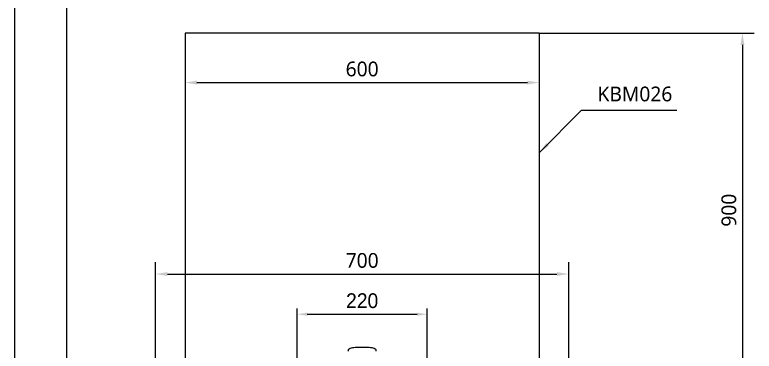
# Model space of a CAD drawing. Header units: millimetres. Extents: x 0 to 4679, y -4094 to -981.
# Drawn here: x 2519 to 3772, y -2972 to -2402 of the extents above; entities that cross this region are included whole.
import ezdxf

# ---------------------------------------------------------------- set-up
doc = ezdxf.new("R2010")
doc.units = ezdxf.units.MM
for name, color, linetype in [('내부선 및 부속', 4, 'Continuous'), ('도각라인', 7, 'Continuous'), ('외형선', 3, 'Continuous'), ('치수선', 7, 'Continuous')]:
    doc.layers.add(name, color=color, linetype=linetype)
doc.styles.add('____', font='')
doc.styles.add('맑은고딕_치수', font='malgun.ttf', dxfattribs={"height": 25})
doc.styles.get('____').set_extended_font_data('굴림')
doc.dimstyles.new('MSADIM', dxfattribs={"dimtxt": 33, "dimasz": 17, "dimexe": 10, "dimexo": 7.5, "dimgap": 10, "dimtad": 0, "dimtih": 1, "dimtoh": 1, "dimdec": 0, "dimzin": 1, "dimdsep": 46, "dimtxsty": '____', "dimcen": 11.25, "dimadec": 0, "dimazin": 0, "dimtfac": 1, "dimtdec": 0, "dimtix": 1, "dimtmove": 0, "dimatfit": 3, "dimfxl": 1, "dimtolj": 1, "dimtzin": 1, "dimarcsym": 0})
doc.dimstyles.new('계림치수_맑은고딕', dxfattribs={"dimtxt": 25, "dimasz": 20, "dimexe": 20, "dimexo": 0.0625, "dimgap": 10, "dimtad": 1, "dimdec": 0, "dimzin": 0, "dimdsep": 46, "dimtxsty": '맑은고딕_치수', "dimcen": 0.09, "dimadec": 0, "dimazin": 0, "dimtfac": 1, "dimtdec": 0, "dimtofl": 0, "dimtmove": 0, "dimatfit": 3, "dimfxl": 1, "dimtolj": 1, "dimtzin": 0, "dimarcsym": 0})

# ---------------------------------------------------------------- blocks, each defined once
blk = doc.blocks.new('*D9')
at = {"layer": '치수선', "color": 0, "lineweight": -2, "transparency": 16777216}
for p, q in [((2998, -3083), (2998, -2899.3)), ((3218, -3083), (3218, -2899.3)), ((3015, -2909.3), (3201, -2909.3))]:
    blk.add_line(p, q, dxfattribs=at)
at = {"layer": '치수선', "color": 0, "transparency": 16777216}
for points in [[(3015, -2906.4), (3015, -2912.1), (2998, -2909.3)], [(3201, -2906.4), (3201, -2912.1), (3218, -2909.3)]]:
    blk.add_solid(points, dxfattribs=at)
at = {"layer": '치수선', "color": 0, "transparency": 16777216, "insert": (3108, -2886.5), "char_height": 25, "attachment_point": 5, "style": '____'}
blk.add_mtext('\\A1;220', dxfattribs=at)
blk = doc.blocks.new('*D17')
at = {"layer": '치수선', "color": 0, "lineweight": -2, "transparency": 16777216}
for p, q in [((2808, -2433), (2808, -2536.7)), ((3408, -2433), (3408, -2536.7)), ((2828, -2516.7), (3388, -2516.7))]:
    blk.add_line(p, q, dxfattribs=at)
at = {"layer": '치수선', "color": 0, "transparency": 16777216}
for points in [[(2828, -2513.4), (2828, -2520), (2808, -2516.7)], [(3388, -2513.4), (3388, -2520), (3408, -2516.7)]]:
    blk.add_solid(points, dxfattribs=at)
at = {"layer": '치수선', "color": 0, "transparency": 16777216, "insert": (3108, -2493.8), "char_height": 25, "attachment_point": 5, "style": '맑은고딕_치수'}
blk.add_mtext('\\A1;600', dxfattribs=at)
blk = doc.blocks.new('*D18')
at = {"layer": '치수선', "color": 0, "lineweight": -2, "transparency": 16777216}
for p, q in [((3408.1, -2433), (3772.3, -2433)), ((3752.3, -2453), (3752.3, -3013)), ((3408.1, -3033), (3772.3, -3033))]:
    blk.add_line(p, q, dxfattribs=at)
at = {"layer": '치수선', "color": 0, "transparency": 16777216}
for points in [[(3748.9, -2453), (3755.6, -2453), (3752.3, -2433)], [(3748.9, -3013), (3755.6, -3013), (3752.3, -3033)]]:
    blk.add_solid(points, dxfattribs=at)
at = {"layer": '치수선', "color": 0, "transparency": 16777216, "insert": (3729.4, -2733), "char_height": 25, "attachment_point": 5, "rotation": 90, "style": '맑은고딕_치수'}
blk.add_mtext('\\A1;900', dxfattribs=at)
blk = doc.blocks.new('*D32')
at = {"layer": '치수선', "color": 0, "lineweight": -2, "transparency": 16777216}
for p, q in [((2758, -3028), (2758, -2821.2)), ((3458, -3028), (3458, -2821.2)), ((2778, -2841.2), (3438, -2841.2))]:
    blk.add_line(p, q, dxfattribs=at)
at = {"layer": '치수선', "color": 0, "transparency": 16777216}
for points in [[(2778, -2837.9), (2778, -2844.5), (2758, -2841.2)], [(3438, -2837.9), (3438, -2844.5), (3458, -2841.2)]]:
    blk.add_solid(points, dxfattribs=at)
at = {"layer": '치수선', "color": 0, "transparency": 16777216, "insert": (3108, -2818.3), "char_height": 25, "attachment_point": 5, "style": '맑은고딕_치수'}
blk.add_mtext('\\A1;700', dxfattribs=at)

msp = doc.modelspace()

# ---------------------------------------------------------------- linework, layer by layer
at = {"layer": '내부선 및 부속', "linetype": 'Continuous', "lineweight": 18}
msp.add_line((3408, -2433), (2808, -2433), dxfattribs=at)
at = {"layer": '내부선 및 부속', "lineweight": 18}
for p, q in [((2808, -2433), (2808, -3033)), ((3408, -2433), (3408, -3033))]:
    msp.add_line(p, q, dxfattribs=at)
at = {"layer": '내부선 및 부속', "linetype": 'Continuous'}
for p, q in [((3085.1, -2969.1), (3084.5, -2969.8)), ((3086.1, -2968.3), (3085.1, -2969.1)), ((3087.6, -2967.6), (3086.1, -2968.3)), ((3089.3, -2967), (3087.6, -2967.6)), ((3091.4, -2966.5), (3089.3, -2967)), ((3093.7, -2966.1), (3091.4, -2966.5)), ((3096.1, -2965.9), (3093.7, -2966.1)), ((3098.3, -2965.7), (3096.1, -2965.9)), ((3104.7, -2965.6), (3098.3, -2965.7)), ((3098.3, -2965.7), (3098.4, -2965.8)), ((3111.3, -2965.6), (3104.7, -2965.6)), ((3117.7, -2965.7), (3111.3, -2965.6)), ((3120, -2965.9), (3117.7, -2965.7)), ((3117.7, -2965.7), (3117.7, -2965.8)), ((3122.4, -2966.1), (3120, -2965.9)), ((3124.7, -2966.5), (3122.4, -2966.1)), ((3126.8, -2967), (3124.7, -2966.5)), ((3128.5, -2967.6), (3126.8, -2967)), ((3130, -2968.3), (3128.5, -2967.6)), ((3131, -2969.1), (3130, -2968.3)), ((3131.5, -2969.8), (3131, -2969.1)), ((3084.1, -2971.3), (3084, -2972)), ((3084.3, -2970.5), (3084.1, -2971.3)), ((3084.5, -2969.8), (3084.3, -2970.5)), ((3084.5, -2969.8), (3084.5, -2969.8)), ((3131.8, -2970.5), (3131.5, -2969.8)), ((3131.5, -2969.8), (3131.5, -2969.8)), ((3132, -2971.3), (3131.8, -2970.5)), ((3132, -2972), (3132, -2971.3))]:
    msp.add_line(p, q, dxfattribs=at)
for centre, radius, start, end in [((3108, -3250.2), 284.6, 88.0498, 91.9502), ((3085.4, -2970.2), 0.936, 138.5586, 154.2783), ((3130.7, -2970.2), 0.936, 25.7219, 41.4995)]:
    msp.add_arc(centre, radius, start, end, dxfattribs=at)
at = {"layer": '도각라인', "color": 7}
msp.add_line((2519.5, -4016.9), (2519.5, -980.9), dxfattribs=at)
at = {"layer": '외형선', "linetype": 'Continuous', "lineweight": 18}
msp.add_line((2607.7, -3933), (2607.7, -1602.4), dxfattribs=at)

# ---------------------------------------------------------------- texts
at = {"layer": '치수선', "insert": (3506.8, -2523.5), "char_height": 25, "width": 380.447, "attachment_point": 1, "line_spacing_factor": 0.963855, "style": '맑은고딕_치수'}
msp.add_mtext('\\A1;KBM026', dxfattribs=at)

# ---------------------------------------------------------------- dimensions: what is measured, and where the dimension line sits
at = {"layer": '치수선'}
for base, p1, p2, picture, middle in [((3408, -2516.7), (2808, -2433), (3408, -2433), '*D17', (3108, -2493.8)), ((3458, -2841.2), (2758, -3028.1), (3458, -3028.1), '*D32', (3108, -2818.3))]:
    dim = msp.add_linear_dim(base=base, p1=p1, p2=p2, dimstyle='계림치수_맑은고딕', dxfattribs=at)
    dim.commit()
    dim.dimension.update_dxf_attribs({"geometry": picture, "text_midpoint": middle})
dim = msp.add_linear_dim(base=(3752.3, -3033), p1=(3408, -2433), p2=(3408, -3033), angle=90, text='900', dimstyle='계림치수_맑은고딕', dxfattribs=at)
dim.commit()
dim.dimension.update_dxf_attribs({"geometry": '*D18', "text_midpoint": (3729.4, -2733)})
dim = msp.add_linear_dim(base=(3218, -2909.3), p1=(2998, -3090.5), p2=(3218, -3090.5), dimstyle='MSADIM', override={"dimtxt": 25, "dimtad": 1, "dimtih": 0, "dimtoh": 0}, dxfattribs=at)
dim.commit()
dim.dimension.update_dxf_attribs({"geometry": '*D9', "text_midpoint": (3108, -2886.5)})

# ---------------------------------------------------------------- leaders
msp.add_leader([(3408, -2635.8), (3479.8, -2563.6), (3640.9, -2563.6)], dimstyle='계림치수_맑은고딕', dxfattribs=at)

doc.saveas('drawing.dxf')
